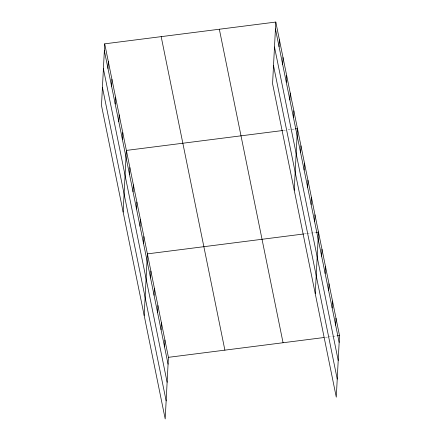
<?xml version="1.0" encoding="UTF-8"?>
<svg xmlns="http://www.w3.org/2000/svg" width="441" height="441" viewBox="0 0 441 441"><rect width="100%" height="100%" fill="white"/><g stroke="black" fill="none" stroke-linecap="round" stroke-linejoin="round"><path stroke-width="0.33" stroke-dasharray="2.21 1.65" d="M283.348 130.437L285.366 130.183M288.056 129.841L294.775 128.981M304.373 233.895L306.39 233.636M307.063 233.554L315.8 232.44M325.397 337.348L327.415 337.095M328.087 337.007L332.123 336.494M332.795 336.411L336.825 335.899"/><path stroke-width="0.66" d="M104.715 43.83L101.485 105.443L165.199 418.95L168.429 357.331L104.715 43.83L275.801 22.05L339.515 335.557L336.285 397.17L272.571 83.669L275.801 22.05M107.968 68.454L108.326 61.597M111.579 86.216L111.937 79.358M115.184 103.982L115.548 97.125M118.794 121.749L119.158 114.892M122.405 139.51L122.769 132.658M123.149 212.038L126.374 150.42L282.675 130.525M129.522 174.52L129.88 167.663M133.028 191.763L133.386 184.906M136.528 209.006L136.886 202.149M140.034 226.25L140.392 219.392M143.54 243.493L143.898 236.635M144.174 315.491L147.404 253.878L303.7 233.978M150.546 277.979L150.905 271.121M154.052 295.222L154.411 288.364M157.553 312.46L157.917 305.607M161.059 329.703L161.417 322.851M164.565 346.946L164.923 340.094M279.054 46.674L279.412 39.817M282.664 64.436L283.023 57.578M286.275 82.202L286.633 75.345M289.886 99.969L290.244 93.112M293.497 117.73L293.855 110.878M294.235 190.258L297.466 128.64L295.448 128.899M300.608 152.74L300.971 145.883M304.114 169.983L304.472 163.126M307.62 187.227L307.978 180.369M311.12 204.47L311.484 197.612M314.626 221.713L314.984 214.855M315.26 293.712L318.49 232.098L316.473 232.352M321.632 256.199L321.996 249.341M325.138 273.442L325.497 266.585M328.644 290.685L329.003 283.828M332.145 307.923L332.508 301.071M335.651 325.166L336.009 318.314M168.429 357.331L324.058 337.519M337.497 335.81L339.515 335.557M275.443 28.908L339.157 342.409M274.495 46.978L338.208 360.479M273.519 65.593L337.233 379.1M219.342 29.238L283.056 342.74M161.174 36.642L224.888 350.148M104.357 50.687L168.065 364.189M103.409 68.757L167.122 382.259M102.433 87.373L166.147 400.88"/></g></svg>
